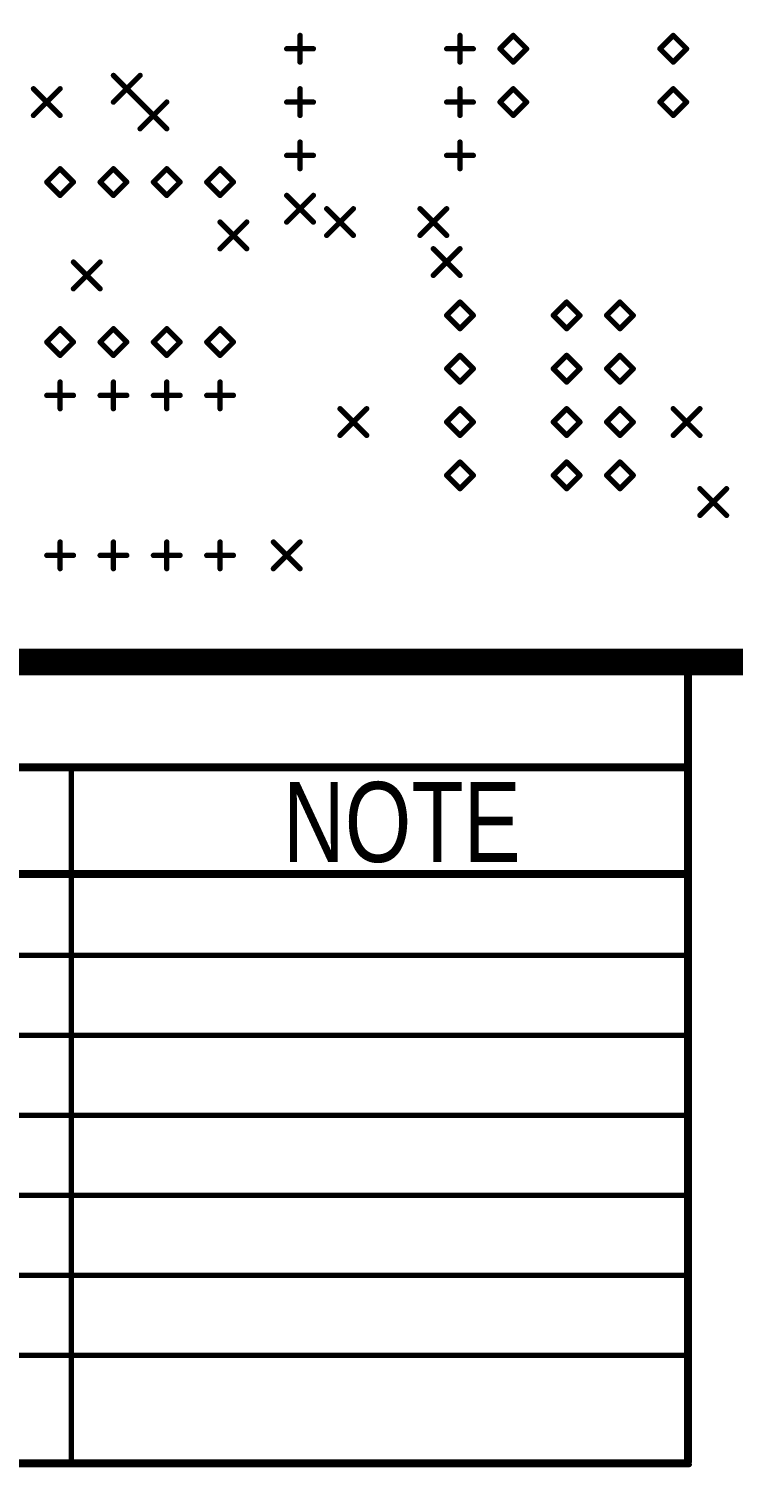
# Model space of a CAD drawing. Extents: x 0.17 to 7.45, y -1.34 to 4.7.
# Drawn here: x 2.687 to 4.008, y -1.339 to 1.359 of the extents above; entities that cross this region are included whole.
import ezdxf

# ---------------------------------------------------------------- set-up
doc = ezdxf.new("R2010")
doc.units = 0

msp = doc.modelspace()

# ---------------------------------------------------------------- linework, layer by layer
at = {"const_width": 0.05}
msp.add_lwpolyline([(0.196, 0.171), (0.196, 4.671), (7.421, 4.671), (7.421, 0.171), (0.196, 0.171)], close=True, dxfattribs=at)
at = {"layer": 'DRD', "const_width": 0.01}
for points in [[(3.196, 1.296), (3.196, 1.346)], [(3.496, 1.296), (3.496, 1.346)], [(3.571, 1.321), (3.596, 1.346)], [(3.596, 1.346), (3.621, 1.321)], [(3.871, 1.321), (3.896, 1.346)], [(3.896, 1.346), (3.921, 1.321)], [(3.171, 1.321), (3.221, 1.321)], [(3.471, 1.321), (3.521, 1.321)], [(3.596, 1.296), (3.571, 1.321)], [(3.621, 1.321), (3.596, 1.296)], [(3.896, 1.296), (3.871, 1.321)], [(3.921, 1.321), (3.896, 1.296)], [(2.846, 1.271), (2.896, 1.221)], [(2.846, 1.221), (2.896, 1.271)], [(2.696, 1.246), (2.746, 1.196)], [(2.696, 1.196), (2.746, 1.246)], [(3.196, 1.196), (3.196, 1.246)], [(3.496, 1.196), (3.496, 1.246)], [(3.571, 1.221), (3.596, 1.246)], [(3.596, 1.246), (3.621, 1.221)], [(3.871, 1.221), (3.896, 1.246)], [(3.896, 1.246), (3.921, 1.221)], [(2.896, 1.221), (2.946, 1.171)], [(2.896, 1.171), (2.946, 1.221)], [(3.171, 1.221), (3.221, 1.221)], [(3.471, 1.221), (3.521, 1.221)], [(3.596, 1.196), (3.571, 1.221)], [(3.621, 1.221), (3.596, 1.196)], [(3.896, 1.196), (3.871, 1.221)], [(3.921, 1.221), (3.896, 1.196)], [(3.196, 1.096), (3.196, 1.146)], [(3.496, 1.096), (3.496, 1.146)], [(3.171, 1.121), (3.221, 1.121)], [(3.471, 1.121), (3.521, 1.121)], [(2.721, 1.071), (2.746, 1.096)], [(2.746, 1.096), (2.771, 1.071)], [(2.821, 1.071), (2.846, 1.096)], [(2.846, 1.096), (2.871, 1.071)], [(2.921, 1.071), (2.946, 1.096)], [(2.946, 1.096), (2.971, 1.071)], [(3.021, 1.071), (3.046, 1.096)], [(3.046, 1.096), (3.071, 1.071)], [(2.746, 1.046), (2.721, 1.071)], [(2.771, 1.071), (2.746, 1.046)], [(2.846, 1.046), (2.821, 1.071)], [(2.871, 1.071), (2.846, 1.046)], [(2.946, 1.046), (2.921, 1.071)], [(2.971, 1.071), (2.946, 1.046)], [(3.046, 1.046), (3.021, 1.071)], [(3.071, 1.071), (3.046, 1.046)], [(3.171, 1.046), (3.221, 0.996)], [(3.171, 0.996), (3.221, 1.046)], [(3.246, 1.021), (3.296, 0.971)], [(3.246, 0.971), (3.296, 1.021)], [(3.421, 1.021), (3.471, 0.971)], [(3.421, 0.971), (3.471, 1.021)], [(3.046, 0.996), (3.096, 0.946)], [(3.046, 0.946), (3.096, 0.996)], [(3.446, 0.946), (3.496, 0.896)], [(3.446, 0.896), (3.496, 0.946)], [(2.771, 0.921), (2.821, 0.871)], [(2.771, 0.871), (2.821, 0.921)], [(3.471, 0.821), (3.496, 0.846)], [(3.496, 0.846), (3.521, 0.821)], [(3.671, 0.821), (3.696, 0.846)], [(3.696, 0.846), (3.721, 0.821)], [(3.771, 0.821), (3.796, 0.846)], [(3.796, 0.846), (3.821, 0.821)], [(3.496, 0.796), (3.471, 0.821)], [(3.521, 0.821), (3.496, 0.796)], [(3.696, 0.796), (3.671, 0.821)], [(3.721, 0.821), (3.696, 0.796)], [(3.796, 0.796), (3.771, 0.821)], [(3.821, 0.821), (3.796, 0.796)], [(2.721, 0.771), (2.746, 0.796)], [(2.746, 0.796), (2.771, 0.771)], [(2.821, 0.771), (2.846, 0.796)], [(2.846, 0.796), (2.871, 0.771)], [(2.921, 0.771), (2.946, 0.796)], [(2.946, 0.796), (2.971, 0.771)], [(3.021, 0.771), (3.046, 0.796)], [(3.046, 0.796), (3.071, 0.771)], [(2.746, 0.746), (2.721, 0.771)], [(2.771, 0.771), (2.746, 0.746)], [(2.846, 0.746), (2.821, 0.771)], [(2.871, 0.771), (2.846, 0.746)], [(2.946, 0.746), (2.921, 0.771)], [(2.971, 0.771), (2.946, 0.746)], [(3.046, 0.746), (3.021, 0.771)], [(3.071, 0.771), (3.046, 0.746)], [(3.471, 0.721), (3.496, 0.746)], [(3.496, 0.746), (3.521, 0.721)], [(3.671, 0.721), (3.696, 0.746)], [(3.696, 0.746), (3.721, 0.721)], [(3.771, 0.721), (3.796, 0.746)], [(3.796, 0.746), (3.821, 0.721)], [(3.496, 0.696), (3.471, 0.721)], [(3.521, 0.721), (3.496, 0.696)], [(3.696, 0.696), (3.671, 0.721)], [(3.721, 0.721), (3.696, 0.696)], [(3.796, 0.696), (3.771, 0.721)], [(3.821, 0.721), (3.796, 0.696)], [(2.721, 0.671), (2.771, 0.671)], [(2.746, 0.646), (2.746, 0.696)], [(2.821, 0.671), (2.871, 0.671)], [(2.846, 0.646), (2.846, 0.696)], [(2.921, 0.671), (2.971, 0.671)], [(2.946, 0.646), (2.946, 0.696)], [(3.021, 0.671), (3.071, 0.671)], [(3.046, 0.646), (3.046, 0.696)], [(3.271, 0.646), (3.321, 0.596)], [(3.271, 0.596), (3.321, 0.646)], [(3.471, 0.621), (3.496, 0.646)], [(3.496, 0.646), (3.521, 0.621)], [(3.671, 0.621), (3.696, 0.646)], [(3.696, 0.646), (3.721, 0.621)], [(3.771, 0.621), (3.796, 0.646)], [(3.796, 0.646), (3.821, 0.621)], [(3.896, 0.646), (3.946, 0.596)], [(3.896, 0.596), (3.946, 0.646)], [(3.496, 0.596), (3.471, 0.621)], [(3.521, 0.621), (3.496, 0.596)], [(3.696, 0.596), (3.671, 0.621)], [(3.721, 0.621), (3.696, 0.596)], [(3.796, 0.596), (3.771, 0.621)], [(3.821, 0.621), (3.796, 0.596)], [(3.471, 0.521), (3.496, 0.546)], [(3.496, 0.546), (3.521, 0.521)], [(3.671, 0.521), (3.696, 0.546)], [(3.696, 0.546), (3.721, 0.521)], [(3.771, 0.521), (3.796, 0.546)], [(3.796, 0.546), (3.821, 0.521)], [(3.496, 0.496), (3.471, 0.521)], [(3.521, 0.521), (3.496, 0.496)], [(3.696, 0.496), (3.671, 0.521)], [(3.721, 0.521), (3.696, 0.496)], [(3.796, 0.496), (3.771, 0.521)], [(3.821, 0.521), (3.796, 0.496)], [(3.946, 0.496), (3.996, 0.446)], [(3.946, 0.446), (3.996, 0.496)], [(2.746, 0.346), (2.746, 0.396)], [(2.846, 0.346), (2.846, 0.396)], [(2.946, 0.346), (2.946, 0.396)], [(3.046, 0.346), (3.046, 0.396)], [(3.146, 0.396), (3.196, 0.346)], [(3.146, 0.346), (3.196, 0.396)], [(2.721, 0.371), (2.771, 0.371)], [(2.821, 0.371), (2.871, 0.371)], [(2.921, 0.371), (2.971, 0.371)], [(3.021, 0.371), (3.071, 0.371)], [(0.191, 0.176), (3.926, 0.176)], [(0.196, 0.171), (3.921, 0.171)], [(3.921, 0.171), (3.921, -1.329)], [(3.926, 0.171), (3.926, -1.329)], [(0.196, -0.024), (3.921, -0.024)], [(0.196, -0.029), (3.921, -0.029)], [(2.767, -0.029), (2.767, -1.329)], [(0.196, -0.224), (3.921, -0.224)], [(0.196, -0.229), (3.921, -0.229)], [(0.196, -0.379), (3.921, -0.379)], [(0.196, -0.529), (3.921, -0.529)], [(0.196, -0.679), (3.921, -0.679)], [(0.196, -0.829), (3.921, -0.829)], [(0.196, -0.979), (3.921, -0.979)], [(0.196, -1.129), (3.921, -1.129)], [(0.191, -1.334), (3.926, -1.334)], [(0.196, -1.329), (3.921, -1.329)]]:
    msp.add_lwpolyline(points, dxfattribs=at)
at = {"layer": 'DRD', "const_width": 0.005}
for points in [[(3.1935, 1.346, 1), (3.1985, 1.346, 1)], [(3.4935, 1.346, 1), (3.4985, 1.346, 1)], [(3.5935, 1.346, 1), (3.5985, 1.346, 1)], [(3.5935, 1.346, 1), (3.5985, 1.346, 1)], [(3.8935, 1.346, 1), (3.8985, 1.346, 1)], [(3.8935, 1.346, 1), (3.8985, 1.346, 1)], [(3.1685, 1.321, 1), (3.1735, 1.321, 1)], [(3.2185, 1.321, 1), (3.2235, 1.321, 1)], [(3.4685, 1.321, 1), (3.4735, 1.321, 1)], [(3.5185, 1.321, 1), (3.5235, 1.321, 1)], [(3.5685, 1.321, 1), (3.5735, 1.321, 1)], [(3.5685, 1.321, 1), (3.5735, 1.321, 1)], [(3.6185, 1.321, 1), (3.6235, 1.321, 1)], [(3.6185, 1.321, 1), (3.6235, 1.321, 1)], [(3.8685, 1.321, 1), (3.8735, 1.321, 1)], [(3.8685, 1.321, 1), (3.8735, 1.321, 1)], [(3.9185, 1.321, 1), (3.9235, 1.321, 1)], [(3.9185, 1.321, 1), (3.9235, 1.321, 1)], [(3.1935, 1.296, 1), (3.1985, 1.296, 1)], [(3.4935, 1.296, 1), (3.4985, 1.296, 1)], [(3.5935, 1.296, 1), (3.5985, 1.296, 1)], [(3.5935, 1.296, 1), (3.5985, 1.296, 1)], [(3.8935, 1.296, 1), (3.8985, 1.296, 1)], [(3.8935, 1.296, 1), (3.8985, 1.296, 1)], [(2.8435, 1.271, 1), (2.8485, 1.271, 1)], [(2.8935, 1.271, 1), (2.8985, 1.271, 1)], [(2.6935, 1.246, 1), (2.6985, 1.246, 1)], [(2.7435, 1.246, 1), (2.7485, 1.246, 1)], [(3.1935, 1.246, 1), (3.1985, 1.246, 1)], [(3.4935, 1.246, 1), (3.4985, 1.246, 1)], [(3.5935, 1.246, 1), (3.5985, 1.246, 1)], [(3.5935, 1.246, 1), (3.5985, 1.246, 1)], [(3.8935, 1.246, 1), (3.8985, 1.246, 1)], [(3.8935, 1.246, 1), (3.8985, 1.246, 1)], [(2.8435, 1.221, 1), (2.8485, 1.221, 1)], [(2.8935, 1.221, 1), (2.8985, 1.221, 1)], [(2.8935, 1.221, 1), (2.8985, 1.221, 1)], [(2.9435, 1.221, 1), (2.9485, 1.221, 1)], [(3.1685, 1.221, 1), (3.1735, 1.221, 1)], [(3.2185, 1.221, 1), (3.2235, 1.221, 1)], [(3.4685, 1.221, 1), (3.4735, 1.221, 1)], [(3.5185, 1.221, 1), (3.5235, 1.221, 1)], [(3.5685, 1.221, 1), (3.5735, 1.221, 1)], [(3.5685, 1.221, 1), (3.5735, 1.221, 1)], [(3.6185, 1.221, 1), (3.6235, 1.221, 1)], [(3.6185, 1.221, 1), (3.6235, 1.221, 1)], [(3.8685, 1.221, 1), (3.8735, 1.221, 1)], [(3.8685, 1.221, 1), (3.8735, 1.221, 1)], [(3.9185, 1.221, 1), (3.9235, 1.221, 1)], [(3.9185, 1.221, 1), (3.9235, 1.221, 1)], [(2.6935, 1.196, 1), (2.6985, 1.196, 1)], [(2.7435, 1.196, 1), (2.7485, 1.196, 1)], [(3.1935, 1.196, 1), (3.1985, 1.196, 1)], [(3.4935, 1.196, 1), (3.4985, 1.196, 1)], [(3.5935, 1.196, 1), (3.5985, 1.196, 1)], [(3.5935, 1.196, 1), (3.5985, 1.196, 1)], [(3.8935, 1.196, 1), (3.8985, 1.196, 1)], [(3.8935, 1.196, 1), (3.8985, 1.196, 1)], [(2.8935, 1.171, 1), (2.8985, 1.171, 1)], [(2.9435, 1.171, 1), (2.9485, 1.171, 1)], [(3.1935, 1.146, 1), (3.1985, 1.146, 1)], [(3.4935, 1.146, 1), (3.4985, 1.146, 1)], [(3.1685, 1.121, 1), (3.1735, 1.121, 1)], [(3.2185, 1.121, 1), (3.2235, 1.121, 1)], [(3.4685, 1.121, 1), (3.4735, 1.121, 1)], [(3.5185, 1.121, 1), (3.5235, 1.121, 1)], [(2.7435, 1.096, 1), (2.7485, 1.096, 1)], [(2.7435, 1.096, 1), (2.7485, 1.096, 1)], [(2.8435, 1.096, 1), (2.8485, 1.096, 1)], [(2.8435, 1.096, 1), (2.8485, 1.096, 1)], [(2.9435, 1.096, 1), (2.9485, 1.096, 1)], [(2.9435, 1.096, 1), (2.9485, 1.096, 1)], [(3.0435, 1.096, 1), (3.0485, 1.096, 1)], [(3.0435, 1.096, 1), (3.0485, 1.096, 1)], [(3.1935, 1.096, 1), (3.1985, 1.096, 1)], [(3.4935, 1.096, 1), (3.4985, 1.096, 1)], [(2.7185, 1.071, 1), (2.7235, 1.071, 1)], [(2.7185, 1.071, 1), (2.7235, 1.071, 1)], [(2.7685, 1.071, 1), (2.7735, 1.071, 1)], [(2.7685, 1.071, 1), (2.7735, 1.071, 1)], [(2.8185, 1.071, 1), (2.8235, 1.071, 1)], [(2.8185, 1.071, 1), (2.8235, 1.071, 1)], [(2.8685, 1.071, 1), (2.8735, 1.071, 1)], [(2.8685, 1.071, 1), (2.8735, 1.071, 1)], [(2.9185, 1.071, 1), (2.9235, 1.071, 1)], [(2.9185, 1.071, 1), (2.9235, 1.071, 1)], [(2.9685, 1.071, 1), (2.9735, 1.071, 1)], [(2.9685, 1.071, 1), (2.9735, 1.071, 1)], [(3.0185, 1.071, 1), (3.0235, 1.071, 1)], [(3.0185, 1.071, 1), (3.0235, 1.071, 1)], [(3.0685, 1.071, 1), (3.0735, 1.071, 1)], [(3.0685, 1.071, 1), (3.0735, 1.071, 1)], [(2.7435, 1.046, 1), (2.7485, 1.046, 1)], [(2.7435, 1.046, 1), (2.7485, 1.046, 1)], [(2.8435, 1.046, 1), (2.8485, 1.046, 1)], [(2.8435, 1.046, 1), (2.8485, 1.046, 1)], [(2.9435, 1.046, 1), (2.9485, 1.046, 1)], [(2.9435, 1.046, 1), (2.9485, 1.046, 1)], [(3.0435, 1.046, 1), (3.0485, 1.046, 1)], [(3.0435, 1.046, 1), (3.0485, 1.046, 1)], [(3.1685, 1.046, 1), (3.1735, 1.046, 1)], [(3.2185, 1.046, 1), (3.2235, 1.046, 1)], [(3.2435, 1.021, 1), (3.2485, 1.021, 1)], [(3.2935, 1.021, 1), (3.2985, 1.021, 1)], [(3.4185, 1.021, 1), (3.4235, 1.021, 1)], [(3.4685, 1.021, 1), (3.4735, 1.021, 1)], [(3.0435, 0.996, 1), (3.0485, 0.996, 1)], [(3.0935, 0.996, 1), (3.0985, 0.996, 1)], [(3.1685, 0.996, 1), (3.1735, 0.996, 1)], [(3.2185, 0.996, 1), (3.2235, 0.996, 1)], [(3.2435, 0.971, 1), (3.2485, 0.971, 1)], [(3.2935, 0.971, 1), (3.2985, 0.971, 1)], [(3.4185, 0.971, 1), (3.4235, 0.971, 1)], [(3.4685, 0.971, 1), (3.4735, 0.971, 1)], [(3.0435, 0.946, 1), (3.0485, 0.946, 1)], [(3.0935, 0.946, 1), (3.0985, 0.946, 1)], [(3.4435, 0.946, 1), (3.4485, 0.946, 1)], [(3.4935, 0.946, 1), (3.4985, 0.946, 1)], [(2.7685, 0.921, 1), (2.7735, 0.921, 1)], [(2.8185, 0.921, 1), (2.8235, 0.921, 1)], [(3.4435, 0.896, 1), (3.4485, 0.896, 1)], [(3.4935, 0.896, 1), (3.4985, 0.896, 1)], [(2.7685, 0.871, 1), (2.7735, 0.871, 1)], [(2.8185, 0.871, 1), (2.8235, 0.871, 1)], [(3.4935, 0.846, 1), (3.4985, 0.846, 1)], [(3.4935, 0.846, 1), (3.4985, 0.846, 1)], [(3.6935, 0.846, 1), (3.6985, 0.846, 1)], [(3.6935, 0.846, 1), (3.6985, 0.846, 1)], [(3.7935, 0.846, 1), (3.7985, 0.846, 1)], [(3.7935, 0.846, 1), (3.7985, 0.846, 1)], [(3.4685, 0.821, 1), (3.4735, 0.821, 1)], [(3.4685, 0.821, 1), (3.4735, 0.821, 1)], [(3.5185, 0.821, 1), (3.5235, 0.821, 1)], [(3.5185, 0.821, 1), (3.5235, 0.821, 1)], [(3.6685, 0.821, 1), (3.6735, 0.821, 1)], [(3.6685, 0.821, 1), (3.6735, 0.821, 1)], [(3.7185, 0.821, 1), (3.7235, 0.821, 1)], [(3.7185, 0.821, 1), (3.7235, 0.821, 1)], [(3.7685, 0.821, 1), (3.7735, 0.821, 1)], [(3.7685, 0.821, 1), (3.7735, 0.821, 1)], [(3.8185, 0.821, 1), (3.8235, 0.821, 1)], [(3.8185, 0.821, 1), (3.8235, 0.821, 1)], [(2.7435, 0.796, 1), (2.7485, 0.796, 1)], [(2.7435, 0.796, 1), (2.7485, 0.796, 1)], [(2.8435, 0.796, 1), (2.8485, 0.796, 1)], [(2.8435, 0.796, 1), (2.8485, 0.796, 1)], [(2.9435, 0.796, 1), (2.9485, 0.796, 1)], [(2.9435, 0.796, 1), (2.9485, 0.796, 1)], [(3.0435, 0.796, 1), (3.0485, 0.796, 1)], [(3.0435, 0.796, 1), (3.0485, 0.796, 1)], [(3.4935, 0.796, 1), (3.4985, 0.796, 1)], [(3.4935, 0.796, 1), (3.4985, 0.796, 1)], [(3.6935, 0.796, 1), (3.6985, 0.796, 1)], [(3.6935, 0.796, 1), (3.6985, 0.796, 1)], [(3.7935, 0.796, 1), (3.7985, 0.796, 1)], [(3.7935, 0.796, 1), (3.7985, 0.796, 1)], [(2.7185, 0.771, 1), (2.7235, 0.771, 1)], [(2.7185, 0.771, 1), (2.7235, 0.771, 1)], [(2.7685, 0.771, 1), (2.7735, 0.771, 1)], [(2.7685, 0.771, 1), (2.7735, 0.771, 1)], [(2.8185, 0.771, 1), (2.8235, 0.771, 1)], [(2.8185, 0.771, 1), (2.8235, 0.771, 1)], [(2.8685, 0.771, 1), (2.8735, 0.771, 1)], [(2.8685, 0.771, 1), (2.8735, 0.771, 1)], [(2.9185, 0.771, 1), (2.9235, 0.771, 1)], [(2.9185, 0.771, 1), (2.9235, 0.771, 1)], [(2.9685, 0.771, 1), (2.9735, 0.771, 1)], [(2.9685, 0.771, 1), (2.9735, 0.771, 1)], [(3.0185, 0.771, 1), (3.0235, 0.771, 1)], [(3.0185, 0.771, 1), (3.0235, 0.771, 1)], [(3.0685, 0.771, 1), (3.0735, 0.771, 1)], [(3.0685, 0.771, 1), (3.0735, 0.771, 1)], [(2.7435, 0.746, 1), (2.7485, 0.746, 1)], [(2.7435, 0.746, 1), (2.7485, 0.746, 1)], [(2.8435, 0.746, 1), (2.8485, 0.746, 1)], [(2.8435, 0.746, 1), (2.8485, 0.746, 1)], [(2.9435, 0.746, 1), (2.9485, 0.746, 1)], [(2.9435, 0.746, 1), (2.9485, 0.746, 1)], [(3.0435, 0.746, 1), (3.0485, 0.746, 1)], [(3.0435, 0.746, 1), (3.0485, 0.746, 1)], [(3.4935, 0.746, 1), (3.4985, 0.746, 1)], [(3.4935, 0.746, 1), (3.4985, 0.746, 1)], [(3.6935, 0.746, 1), (3.6985, 0.746, 1)], [(3.6935, 0.746, 1), (3.6985, 0.746, 1)], [(3.7935, 0.746, 1), (3.7985, 0.746, 1)], [(3.7935, 0.746, 1), (3.7985, 0.746, 1)], [(3.4685, 0.721, 1), (3.4735, 0.721, 1)], [(3.4685, 0.721, 1), (3.4735, 0.721, 1)], [(3.5185, 0.721, 1), (3.5235, 0.721, 1)], [(3.5185, 0.721, 1), (3.5235, 0.721, 1)], [(3.6685, 0.721, 1), (3.6735, 0.721, 1)], [(3.6685, 0.721, 1), (3.6735, 0.721, 1)], [(3.7185, 0.721, 1), (3.7235, 0.721, 1)], [(3.7185, 0.721, 1), (3.7235, 0.721, 1)], [(3.7685, 0.721, 1), (3.7735, 0.721, 1)], [(3.7685, 0.721, 1), (3.7735, 0.721, 1)], [(3.8185, 0.721, 1), (3.8235, 0.721, 1)], [(3.8185, 0.721, 1), (3.8235, 0.721, 1)], [(2.7185, 0.671, 1), (2.7235, 0.671, 1)], [(2.7435, 0.696, 1), (2.7485, 0.696, 1)], [(2.7685, 0.671, 1), (2.7735, 0.671, 1)], [(2.8185, 0.671, 1), (2.8235, 0.671, 1)], [(2.8435, 0.696, 1), (2.8485, 0.696, 1)], [(2.8685, 0.671, 1), (2.8735, 0.671, 1)], [(2.9185, 0.671, 1), (2.9235, 0.671, 1)], [(2.9435, 0.696, 1), (2.9485, 0.696, 1)], [(2.9685, 0.671, 1), (2.9735, 0.671, 1)], [(3.0185, 0.671, 1), (3.0235, 0.671, 1)], [(3.0435, 0.696, 1), (3.0485, 0.696, 1)], [(3.0685, 0.671, 1), (3.0735, 0.671, 1)], [(3.4935, 0.696, 1), (3.4985, 0.696, 1)], [(3.4935, 0.696, 1), (3.4985, 0.696, 1)], [(3.6935, 0.696, 1), (3.6985, 0.696, 1)], [(3.6935, 0.696, 1), (3.6985, 0.696, 1)], [(3.7935, 0.696, 1), (3.7985, 0.696, 1)], [(3.7935, 0.696, 1), (3.7985, 0.696, 1)], [(2.7435, 0.646, 1), (2.7485, 0.646, 1)], [(2.8435, 0.646, 1), (2.8485, 0.646, 1)], [(2.9435, 0.646, 1), (2.9485, 0.646, 1)], [(3.0435, 0.646, 1), (3.0485, 0.646, 1)], [(3.2685, 0.646, 1), (3.2735, 0.646, 1)], [(3.3185, 0.646, 1), (3.3235, 0.646, 1)], [(3.4935, 0.646, 1), (3.4985, 0.646, 1)], [(3.4935, 0.646, 1), (3.4985, 0.646, 1)], [(3.6935, 0.646, 1), (3.6985, 0.646, 1)], [(3.6935, 0.646, 1), (3.6985, 0.646, 1)], [(3.7935, 0.646, 1), (3.7985, 0.646, 1)], [(3.7935, 0.646, 1), (3.7985, 0.646, 1)], [(3.8935, 0.646, 1), (3.8985, 0.646, 1)], [(3.9435, 0.646, 1), (3.9485, 0.646, 1)], [(3.4685, 0.621, 1), (3.4735, 0.621, 1)], [(3.4685, 0.621, 1), (3.4735, 0.621, 1)], [(3.5185, 0.621, 1), (3.5235, 0.621, 1)], [(3.5185, 0.621, 1), (3.5235, 0.621, 1)], [(3.6685, 0.621, 1), (3.6735, 0.621, 1)], [(3.6685, 0.621, 1), (3.6735, 0.621, 1)], [(3.7185, 0.621, 1), (3.7235, 0.621, 1)], [(3.7185, 0.621, 1), (3.7235, 0.621, 1)], [(3.7685, 0.621, 1), (3.7735, 0.621, 1)], [(3.7685, 0.621, 1), (3.7735, 0.621, 1)], [(3.8185, 0.621, 1), (3.8235, 0.621, 1)], [(3.8185, 0.621, 1), (3.8235, 0.621, 1)], [(3.2685, 0.596, 1), (3.2735, 0.596, 1)], [(3.3185, 0.596, 1), (3.3235, 0.596, 1)], [(3.4935, 0.596, 1), (3.4985, 0.596, 1)], [(3.4935, 0.596, 1), (3.4985, 0.596, 1)], [(3.6935, 0.596, 1), (3.6985, 0.596, 1)], [(3.6935, 0.596, 1), (3.6985, 0.596, 1)], [(3.7935, 0.596, 1), (3.7985, 0.596, 1)], [(3.7935, 0.596, 1), (3.7985, 0.596, 1)], [(3.8935, 0.596, 1), (3.8985, 0.596, 1)], [(3.9435, 0.596, 1), (3.9485, 0.596, 1)], [(3.4935, 0.546, 1), (3.4985, 0.546, 1)], [(3.4935, 0.546, 1), (3.4985, 0.546, 1)], [(3.6935, 0.546, 1), (3.6985, 0.546, 1)], [(3.6935, 0.546, 1), (3.6985, 0.546, 1)], [(3.7935, 0.546, 1), (3.7985, 0.546, 1)], [(3.7935, 0.546, 1), (3.7985, 0.546, 1)], [(3.4685, 0.521, 1), (3.4735, 0.521, 1)], [(3.4685, 0.521, 1), (3.4735, 0.521, 1)], [(3.5185, 0.521, 1), (3.5235, 0.521, 1)], [(3.5185, 0.521, 1), (3.5235, 0.521, 1)], [(3.6685, 0.521, 1), (3.6735, 0.521, 1)], [(3.6685, 0.521, 1), (3.6735, 0.521, 1)], [(3.7185, 0.521, 1), (3.7235, 0.521, 1)], [(3.7185, 0.521, 1), (3.7235, 0.521, 1)], [(3.7685, 0.521, 1), (3.7735, 0.521, 1)], [(3.7685, 0.521, 1), (3.7735, 0.521, 1)], [(3.8185, 0.521, 1), (3.8235, 0.521, 1)], [(3.8185, 0.521, 1), (3.8235, 0.521, 1)], [(3.4935, 0.496, 1), (3.4985, 0.496, 1)], [(3.4935, 0.496, 1), (3.4985, 0.496, 1)], [(3.6935, 0.496, 1), (3.6985, 0.496, 1)], [(3.6935, 0.496, 1), (3.6985, 0.496, 1)], [(3.7935, 0.496, 1), (3.7985, 0.496, 1)], [(3.7935, 0.496, 1), (3.7985, 0.496, 1)], [(3.9435, 0.496, 1), (3.9485, 0.496, 1)], [(3.9935, 0.496, 1), (3.9985, 0.496, 1)], [(3.9435, 0.446, 1), (3.9485, 0.446, 1)], [(3.9935, 0.446, 1), (3.9985, 0.446, 1)], [(2.7435, 0.396, 1), (2.7485, 0.396, 1)], [(2.8435, 0.396, 1), (2.8485, 0.396, 1)], [(2.9435, 0.396, 1), (2.9485, 0.396, 1)], [(3.0435, 0.396, 1), (3.0485, 0.396, 1)], [(3.1435, 0.396, 1), (3.1485, 0.396, 1)], [(3.1935, 0.396, 1), (3.1985, 0.396, 1)], [(2.7185, 0.371, 1), (2.7235, 0.371, 1)], [(2.7435, 0.346, 1), (2.7485, 0.346, 1)], [(2.7685, 0.371, 1), (2.7735, 0.371, 1)], [(2.8185, 0.371, 1), (2.8235, 0.371, 1)], [(2.8435, 0.346, 1), (2.8485, 0.346, 1)], [(2.8685, 0.371, 1), (2.8735, 0.371, 1)], [(2.9185, 0.371, 1), (2.9235, 0.371, 1)], [(2.9435, 0.346, 1), (2.9485, 0.346, 1)], [(2.9685, 0.371, 1), (2.9735, 0.371, 1)], [(3.0185, 0.371, 1), (3.0235, 0.371, 1)], [(3.0435, 0.346, 1), (3.0485, 0.346, 1)], [(3.0685, 0.371, 1), (3.0735, 0.371, 1)], [(3.1435, 0.346, 1), (3.1485, 0.346, 1)], [(3.1935, 0.346, 1), (3.1985, 0.346, 1)], [(3.9185, 0.171, 1), (3.9235, 0.171, 1)], [(3.9185, 0.171, 1), (3.9235, 0.171, 1)], [(3.9235, 0.176, 1), (3.9285, 0.176, 1)], [(3.9235, 0.171, 1), (3.9285, 0.171, 1)], [(2.7645, -0.029, 1), (2.7695, -0.029, 1)], [(3.9185, -0.024, 1), (3.9235, -0.024, 1)], [(3.9185, -0.029, 1), (3.9235, -0.029, 1)], [(3.9185, -0.224, 1), (3.9235, -0.224, 1)], [(3.9185, -0.229, 1), (3.9235, -0.229, 1)], [(3.9185, -0.379, 1), (3.9235, -0.379, 1)], [(3.9185, -0.529, 1), (3.9235, -0.529, 1)], [(3.9185, -0.679, 1), (3.9235, -0.679, 1)], [(3.9185, -0.829, 1), (3.9235, -0.829, 1)], [(3.9185, -0.979, 1), (3.9235, -0.979, 1)], [(3.9185, -1.129, 1), (3.9235, -1.129, 1)], [(2.7645, -1.329, 1), (2.7695, -1.329, 1)], [(3.9185, -1.329, 1), (3.9235, -1.329, 1)], [(3.9185, -1.329, 1), (3.9235, -1.329, 1)], [(3.9235, -1.329, 1), (3.9285, -1.329, 1)], [(3.9235, -1.334, 1), (3.9285, -1.334, 1)]]:
    msp.add_lwpolyline(points, format="xyb", close=True, dxfattribs=at)

# ---------------------------------------------------------------- texts
at = {"layer": 'DRD', "width": 0.8}
msp.add_text('NOTE', height=0.15, dxfattribs=at).set_placement((3.164, -0.204))

doc.saveas('drawing.dxf')
